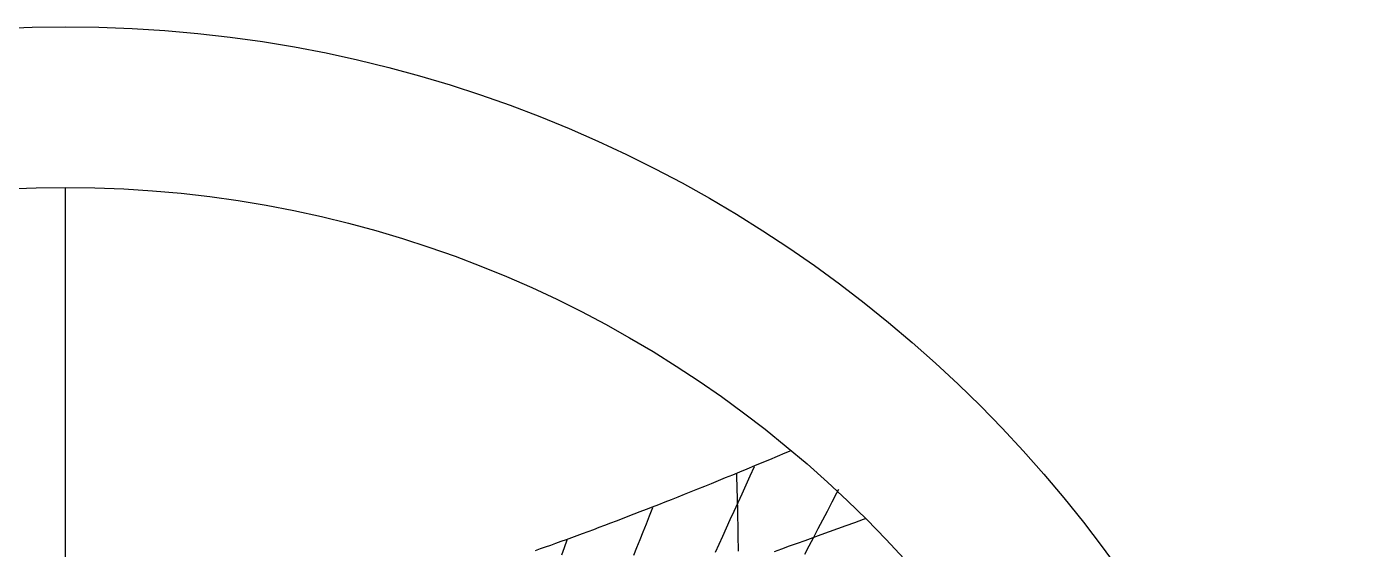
# Model space of a CAD drawing. Header units: millimetres. Extents: x -483 to 483, y -483 to 483.
# Drawn here: x -14.5 to 483.3, y 288.2 to 483.3 of the extents above; entities that cross this region are included whole.
import ezdxf

# ---------------------------------------------------------------- set-up
doc = ezdxf.new("R2010")
doc.units = ezdxf.units.MM
for name, color, linetype in [('ASR1', 4, 'Continuous'), ('CUT', 1, 'Continuous'), ('DECL', 30, 'Continuous'), ('HOUR', 7, 'Continuous'), ('HOUR15', 9, 'Continuous'), ('HOUR30', 8, 'Continuous'), ('MERID', 40, 'Continuous')]:
    doc.layers.add(name, color=color, linetype=linetype)

msp = doc.modelspace()

# ---------------------------------------------------------------- linework, layer by layer
at = {"layer": 'ASR1'}
msp.add_lwpolyline([(250.63, 316.64), (250.7, 314.47), (250.77, 312.31), (250.83, 310.17), (250.88, 308.04), (250.94, 305.93), (250.99, 303.83), (251.03, 301.74), (251.08, 299.67), (251.12, 297.62), (251.15, 295.57), (251.18, 293.54), (251.21, 291.52), (251.24, 289.51), (251.26, 287.52)], dxfattribs=at)
at = {"layer": 'CUT'}
for radius in [483.33, 423.33]:
    msp.add_circle((0, 0), radius, dxfattribs=at)
at = {"layer": 'DECL'}
for points in [[(175.55, 287.83), (177.44, 288.5), (179.35, 289.17), (181.27, 289.85), (183.21, 290.54), (185.17, 291.25), (187.15, 291.96), (189.14, 292.69), (191.16, 293.42), (193.2, 294.17), (195.25, 294.93), (197.33, 295.7), (199.43, 296.48), (201.55, 297.27), (203.69, 298.08), (205.86, 298.9), (208.05, 299.73), (210.26, 300.58), (212.49, 301.43), (214.75, 302.31), (217.04, 303.19), (219.35, 304.09), (221.68, 305), (224.05, 305.93), (226.44, 306.87), (228.85, 307.83), (231.3, 308.81), (233.78, 309.79), (236.28, 310.8), (238.82, 311.82), (241.38, 312.86), (243.98, 313.92), (246.61, 314.99), (249.27, 316.08), (251.97, 317.19), (254.7, 318.32), (257.47, 319.47), (260.27, 320.63), (263.12, 321.82), (265.99, 323.03), (268.91, 324.26), (271.07, 325.17)], [(264.82, 287.48), (267.64, 288.48), (270.51, 289.5), (273.41, 290.53), (276.35, 291.58), (279.33, 292.65), (282.36, 293.74), (285.42, 294.85), (288.54, 295.97), (291.69, 297.12), (294.9, 298.29), (298.15, 299.47), (298.92, 299.76)]]:
    msp.add_lwpolyline(points, dxfattribs=at)
at = {"layer": 'HOUR'}
msp.add_lwpolyline([(288.74, 310.51), (288.05, 309.2), (286.26, 305.78), (284.5, 302.41), (282.77, 299.1), (281.07, 295.84), (279.39, 292.62), (277.74, 289.46), (276.11, 286.34)], dxfattribs=at)
at = {"layer": 'HOUR15'}
for points in [[(257.28, 318.97), (255.71, 315.55), (254.17, 312.19), (252.65, 308.87), (251.16, 305.61), (249.68, 302.4), (248.24, 299.24), (246.81, 296.12), (245.4, 293.05), (244.02, 290.03), (242.65, 287.05)], [(187.26, 291.64), (186.29, 288.85), (185.32, 286.11)]]:
    msp.add_lwpolyline(points, dxfattribs=at)
at = {"layer": 'HOUR30'}
msp.add_lwpolyline([(219.33, 303.69), (218.1, 300.63), (216.9, 297.62), (215.7, 294.65), (214.53, 291.72), (213.37, 288.84), (212.23, 285.99)], dxfattribs=at)
at = {"layer": 'MERID'}
msp.add_lwpolyline([(0, 36.67), (0, 423.33)], dxfattribs=at)

doc.saveas('drawing.dxf')
